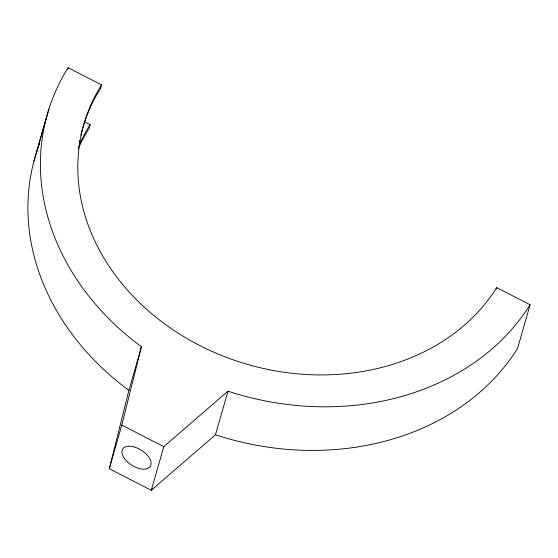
<?xml version="1.0" encoding="UTF-8"?>
<svg xmlns="http://www.w3.org/2000/svg" width="558" height="558" viewBox="0 0 558 558"><rect width="100%" height="100%" fill="white"/><g stroke="black" fill="none" stroke-linecap="round" stroke-linejoin="round"><path stroke-width="0.84" d="M101.535 84.879L99.45 88.206A223.995 185.486 16 0 0 199.464 345.374A223.995 185.486 16 0 0 494.583 290.927L496.669 287.593L530.1 304.745L517.594 348.366A261.841 216.825 16 0 1 215.472 434.787L151.288 490.273L109.291 468.727L128.905 390.377L141.411 346.755A261.841 216.825 16 0 1 68.104 67.727L101.535 84.879L100.433 88.722L98.341 92.056A223.995 185.486 16 0 0 80.875 135.231M109.291 468.727L121.797 425.112L141.411 346.755M33.892 161.325L46.398 117.71M48.937 108.991L36.43 152.606A261.841 216.825 16 0 0 128.905 390.377M67.664 69.262L68.104 67.727M84.725 121.874L90.131 124.643L89.029 128.493L86.943 131.828A223.995 185.486 16 0 0 78.225 148.819M530.1 304.745A261.841 216.825 16 0 1 227.978 391.172L163.794 446.658L151.288 490.273L152.201 488.822M215.472 434.787L227.978 391.172M496.229 289.135L496.669 287.593M90.131 124.643L88.045 127.977A223.995 185.486 16 0 0 78.985 145.764M121.797 425.112L163.794 446.658M36.682 151.825A261.841 216.825 16 0 1 39.409 144.027M79.431 141.99A223.995 185.486 16 0 1 79.759 140.295M124.678 458.809A16.308 8.893 32.1 0 0 149.851 467.025A16.308 8.893 32.1 0 0 135.099 447.244A16.308 8.893 32.1 0 0 124.678 458.809"/></g></svg>
